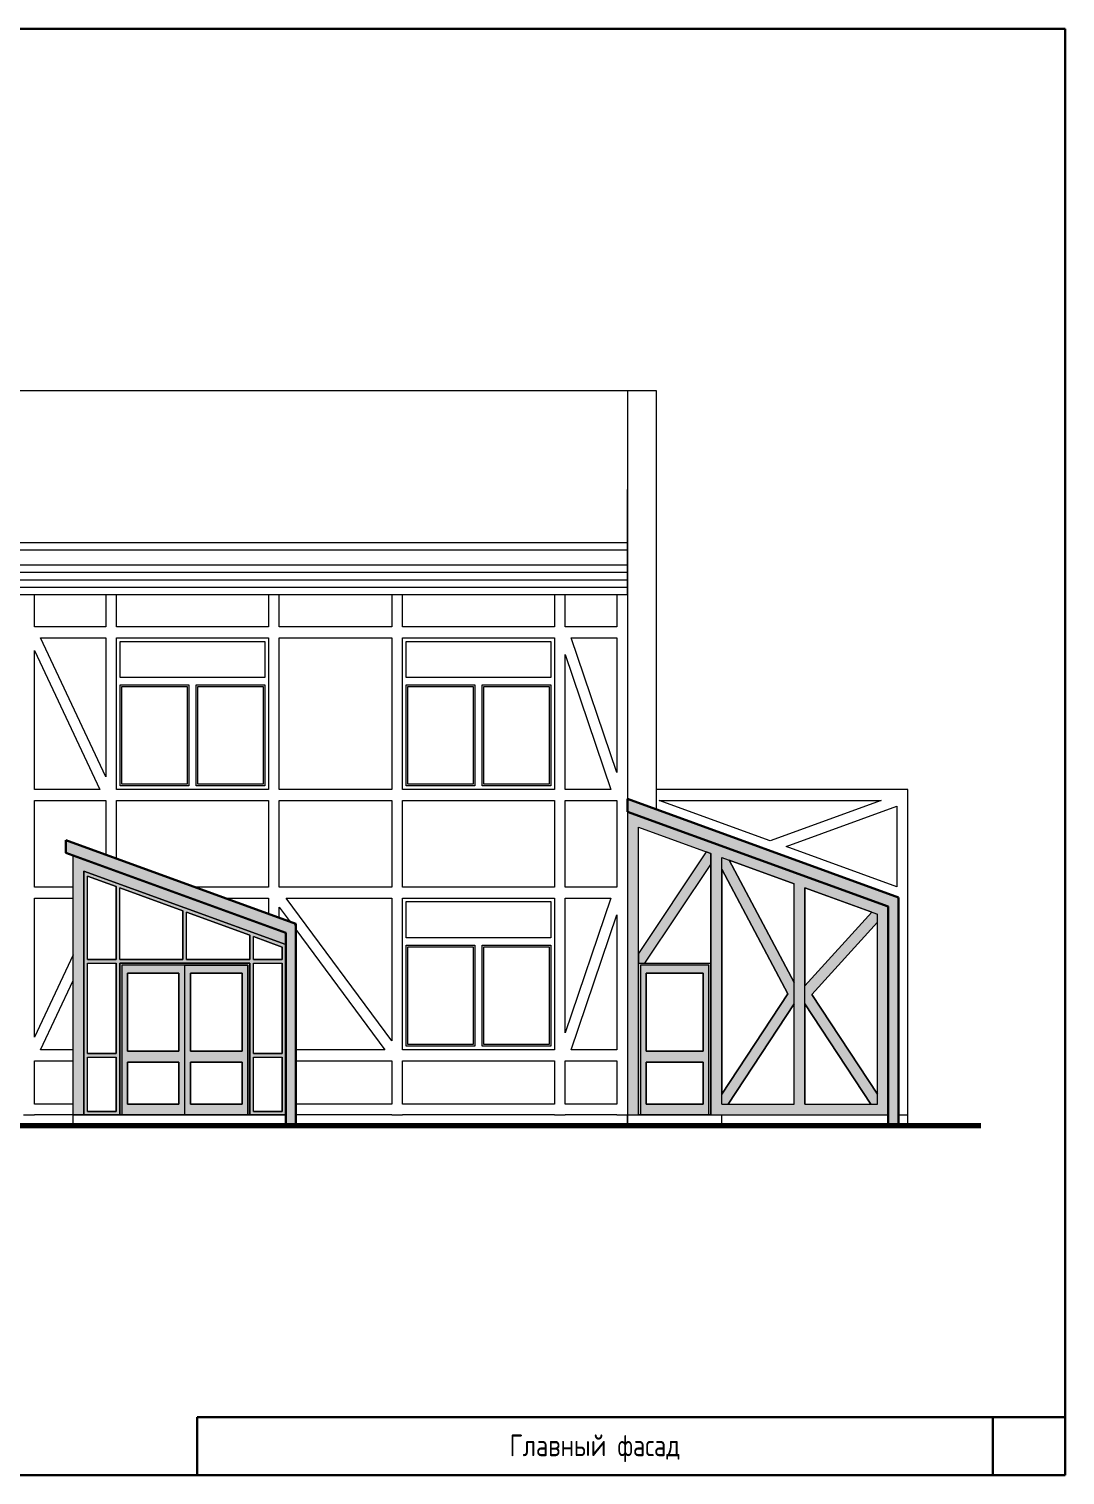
# Model space of a CAD drawing. Header units: millimetres. Extents: x -112594 to 313336, y -1917 to 255843.
# Drawn here: x 213948 to 228271, y 21163 to 41163 of the extents above; entities that cross this region are included whole.
import ezdxf

# ---------------------------------------------------------------- set-up
doc = ezdxf.new("R2010")
doc.units = ezdxf.units.MM
doc.header["$MEASUREMENT"] = 0
doc.styles.add('СГЕНЕРИР_СТИЛЬ_1', font='')
doc.styles.get('СГЕНЕРИР_СТИЛЬ_1').set_extended_font_data('GOST Type AU')

msp = doc.modelspace()

# ---------------------------------------------------------------- hatches: boundary and pattern name
at = {"linetype": 'Continuous', "lineweight": 20, "true_color": 0x6a6a6a}
for points in [[(225967.64478, 29150.25331), (222222.64478, 30513.32184), (222222.64478, 30337.1834), (225827.64478, 29025.07071), (225827.64478, 25993.32184), (225967.64478, 25993.32184)], [(217497.30222, 25993.32184), (217497.30217, 28660.40702), (214457.04097, 29766.9716), (214457.04097, 29943.11004), (217637.30216, 28785.58963), (217637.30216, 25993.32184)]]:
    msp.add_hatch(color=251, dxfattribs=at).paths.add_polyline_path(points)
at = {"linetype": 'Continuous', "lineweight": 5, "true_color": 0xaaaaaa}
h = msp.add_hatch(color=253, dxfattribs=at)
h.paths.add_polyline_path([(222222.64483, 26143.32184), (222372.64478, 26143.32184), (222372.64478, 30122.9612), (223374.31145, 29758.38435), (223374.31145, 26143.32184), (225827.64478, 26143.32184), (225827.64478, 29025.07071), (222222.64478, 30337.1834)])
h.paths.add_polyline_path([(223524.31145, 29543.7927), (223524.31145, 26429.80639), (224438.90066, 27820.35792)], flags=0)
h.paths.add_polyline_path([(224525.97812, 29339.21196), (223629.54367, 29665.48742), (224525.97812, 27976.26309)], flags=0)
h.paths.add_polyline_path([(224525.97812, 27679.78235), (223614.07963, 26293.32184), (224525.97812, 26293.32184)], flags=0)
h.paths.add_polyline_path([(225587.87662, 26293.32184), (224675.97812, 27679.78241), (224675.97812, 26293.32184)], flags=0)
h.paths.add_polyline_path([(225677.64478, 28808.43657), (224770.5833, 27808.91273), (225677.64478, 26429.80641)], flags=0)
h.paths.add_polyline_path([(224675.97812, 27927.8699), (225601.51236, 28947.74951), (224675.97812, 29284.61643)], flags=0)
for points in [[(217497.30218, 28500.78035), (214707.04097, 29516.35237), (214707.04097, 26143.32184), (214557.04097, 26143.32184), (214557.04097, 29730.57458), (217497.30217, 28660.40702)], [(222372.64478, 28378.37429), (222372.64478, 28243.32184), (222462.82983, 28243.32184), (223374.31145, 29608.26937), (223374.31145, 29758.38435), (223309.85183, 29781.84573)], [(217002.17159, 28203.32184), (217002.17159, 26143.32184), (216974.17159, 26143.32184), (216974.17159, 26293.32184), (216974.17159, 28105.32184), (216974.17159, 28215.32184), (216102.17159, 28215.32184), (215230.17159, 28215.32184), (215230.17159, 28105.32184), (215230.17159, 26293.32184), (215230.17159, 26143.32184), (215202.17159, 26143.32184), (215202.17159, 28203.32184), (215202.17159, 28243.32184), (217002.17159, 28243.32184)]]:
    msp.add_hatch(color=253, dxfattribs=at).paths.add_polyline_path(points)
h = msp.add_hatch(color=253, dxfattribs=at)
h.paths.add_polyline_path([(214707.04097, 29516.35237), (217497.30218, 28500.78035), (217497.30221, 26143.32184), (217002.17159, 26143.32184), (217002.17159, 28203.32184), (217002.17159, 28243.32184), (215202.17159, 28243.32184), (215202.17159, 28203.32184), (215202.17159, 26143.32184), (214707.04097, 26143.32184)])
h.paths.add_polyline_path([(217447.30216, 28293.32184), (217052.17156, 28293.32184), (217052.17156, 28609.58575), (217447.30216, 28465.76998)], flags=0)
h.paths.add_polyline_path([(217447.30216, 28243.32184), (217447.30216, 26993.32184), (217052.17156, 26993.32184), (217052.17156, 28243.32184)], flags=0)
h.paths.add_polyline_path([(217002.17156, 28293.32184), (216127.17159, 28293.32184), (216127.17159, 28946.25821), (217002.17156, 28627.78427)], flags=0)
h.paths.add_polyline_path([(216077.17159, 28293.32184), (215202.17156, 28293.32184), (215202.17156, 29282.93069), (216077.17159, 28964.45672)], flags=0)
h.paths.add_polyline_path([(215152.17156, 28293.32184), (214757.04097, 28293.32184), (214757.04097, 29444.94497), (215152.17156, 29301.1292)], flags=0)
h.paths.add_polyline_path([(215152.17156, 28243.32184), (215152.17156, 26993.32184), (214757.04097, 26993.32184), (214757.04097, 28243.32184)], flags=0)
h.paths.add_polyline_path([(217052.17156, 26943.32184), (217447.30216, 26943.32184), (217447.30216, 26193.32184), (217052.17156, 26193.32184)], flags=0)
h.paths.add_polyline_path([(214757.04097, 26943.32184), (215152.17156, 26943.32184), (215152.17156, 26193.32184), (214757.04097, 26193.32184)], flags=0)
h = msp.add_hatch(color=253, dxfattribs=at)
h.paths.add_polyline_path([(215230.17159, 28105.32184), (215230.17159, 26293.32184), (215230.17159, 26143.32184), (216102.17159, 26143.32184), (216102.17159, 28215.32184), (215230.17159, 28215.32184)])
h.paths.add_polyline_path([(215310.17159, 27023.32184), (216022.17159, 27023.32184), (216022.17159, 28105.32184), (215310.17159, 28105.32184)], flags=0)
h.paths.add_polyline_path([(216022.17159, 26873.32184), (215310.17159, 26873.32184), (215310.17159, 26293.32184), (216022.17159, 26293.32184)], flags=0)
h = msp.add_hatch(color=253, dxfattribs=at)
h.paths.add_polyline_path([(216974.17159, 28105.32184), (216974.17159, 26293.32184), (216974.17159, 26143.32184), (216102.17159, 26143.32184), (216102.17159, 28215.32184), (216974.17159, 28215.32184)])
h.paths.add_polyline_path([(216894.17159, 27023.32184), (216182.17159, 27023.32184), (216182.17159, 28105.32184), (216894.17159, 28105.32184)], flags=0)
h.paths.add_polyline_path([(216182.17159, 26873.32184), (216894.17159, 26873.32184), (216894.17159, 26293.32184), (216182.17159, 26293.32184)], flags=0)
h = msp.add_hatch(color=253, dxfattribs=at)
h.paths.add_polyline_path([(222372.64478, 28243.32184), (223374.31145, 28243.32184), (223374.31145, 26143.32184), (222372.64478, 26143.32184)])
h.paths.add_polyline_path([(222480.64478, 27023.32184), (223266.31145, 27023.32184), (223266.31145, 28105.32184), (222480.64478, 28105.32184)], flags=0)
h.paths.add_polyline_path([(223266.31145, 26873.32184), (222480.64478, 26873.32184), (222480.64478, 26293.32184), (223266.31145, 26293.32184)], flags=0)

# ---------------------------------------------------------------- linework, layer by layer
at = {"color": 7, "linetype": 'Continuous', "lineweight": 30}
for p, q in [((201071.32681, 41162.99205), (228271.32681, 41162.99205)), ((201071.32681, 41162.99205), (228271.32681, 41162.99205)), ((228271.32681, 41162.99205), (228271.32681, 21162.99205)), ((228271.32681, 41162.99205), (228271.32681, 21162.99205)), ((222222.64478, 30513.32184), (225967.64478, 29150.25331)), ((222222.64478, 30337.1834), (222222.64478, 30513.32184)), ((225827.64478, 29025.07071), (222222.64478, 30337.1834)), ((214457.04097, 29766.9716), (214457.04097, 29943.11004)), ((217637.30216, 28785.58963), (214457.04097, 29943.11004)), ((214457.04097, 29766.9716), (217497.30217, 28660.40702)), ((225827.64478, 25993.32184), (225827.64478, 29025.0707)), ((225967.64478, 25993.32184), (225967.64478, 29150.25331)), ((217497.30222, 25993.32184), (217497.30217, 28660.40701)), ((217637.30216, 25993.32184), (217637.30216, 28785.58963)), ((228271.32681, 21962.99205), (216271.32681, 21962.99205)), ((216271.32681, 21962.99205), (216271.32681, 21162.99205)), ((228271.32681, 21962.99205), (216271.32681, 21962.99205)), ((216271.32681, 21962.99205), (216271.32681, 21162.99205)), ((227271.32681, 21962.99205), (227271.32681, 21162.99205)), ((227271.32681, 21962.99205), (227271.32681, 21162.99205)), ((228271.32681, 21162.99205), (201071.32681, 21162.99205)), ((228271.32681, 21162.99205), (201071.32681, 21162.99205))]:
    msp.add_line(p, q, dxfattribs=at)
at = {"color": 8, "linetype": 'Continuous', "lineweight": 13}
for p, q in [((222222.64478, 36159.00994), (204162.64478, 36159.00994)), ((222222.64478, 34060.72984), (222222.64478, 34791.5402)), ((204162.64478, 34060.72984), (222222.64478, 34060.72984)), ((222222.64478, 33955.50048), (222222.64478, 34060.72984)), ((222222.64478, 33955.50048), (204162.64478, 33955.50048)), ((222222.64478, 33745.04174), (222222.64478, 33955.50048)), ((222222.64478, 33745.04174), (204162.64478, 33745.04174)), ((222222.64478, 33643.32184), (204162.64478, 33643.32184)), ((222222.64478, 33643.32184), (222222.64478, 33745.04174)), ((222222.64478, 33543.32184), (222222.64478, 33643.32184)), ((204162.64478, 33543.32184), (222222.64478, 33543.32184)), ((204162.64478, 33443.32184), (222222.64478, 33443.32184)), ((222222.64478, 33443.32184), (222222.64478, 33543.32184)), ((222222.64478, 33343.32184), (222222.64478, 33443.32184)), ((204162.64478, 33343.32184), (222222.64478, 33343.32184)), ((214022.64478, 32893.32184), (214022.64478, 33343.32184)), ((215009.17449, 33343.32184), (215009.17449, 32893.32184)), ((215159.17451, 32893.32185), (215159.17451, 33343.32184)), ((217259.17449, 33343.32184), (217259.17449, 32893.32185)), ((217409.17446, 32893.32184), (217409.17446, 33343.32184)), ((218962.69252, 33343.32184), (218962.69252, 32893.32184)), ((219112.69252, 32893.32185), (219112.69252, 33343.32184)), ((221212.69252, 33343.32184), (221212.69252, 32893.32185)), ((221362.69252, 32893.32184), (221362.69252, 33343.32184)), ((222072.64478, 33343.32184), (222072.64478, 32893.32184)), ((222222.64478, 33343.32184), (222222.64478, 26143.32184)), ((215009.17449, 32893.32184), (214022.64478, 32893.32184)), ((217259.17449, 32893.32185), (215159.17449, 32893.32185)), ((218962.69252, 32893.32184), (217409.17449, 32893.32184)), ((221212.69252, 32893.32185), (219112.69252, 32893.32185)), ((222072.64478, 32893.32184), (221362.69252, 32893.32184)), ((215009.17449, 30819.71144), (214105.5084, 32743.32184)), ((214105.5084, 32743.32184), (215009.17449, 32743.32184)), ((215009.17449, 32743.32184), (215009.17449, 30819.71144)), ((215159.17449, 32743.32184), (217259.17449, 32743.32184)), ((215159.17451, 30643.32185), (215159.17451, 32743.32184)), ((215209.17449, 32193.32184), (215209.17449, 32693.32184)), ((215209.17449, 32693.32184), (217209.17449, 32693.32184)), ((217209.17449, 32693.32184), (217209.17449, 32193.32184)), ((217259.17449, 32743.32184), (217259.17449, 30643.32185)), ((217409.17446, 30643.32184), (217409.17446, 32743.32184)), ((217409.17449, 32743.32184), (218962.69252, 32743.32184)), ((218962.69252, 32743.32184), (218962.69252, 30643.32184)), ((219112.69252, 30643.32185), (219112.69252, 32743.32184)), ((219112.69252, 32743.32184), (221212.69252, 32743.32184)), ((219162.69252, 32193.32184), (219162.69252, 32693.32184)), ((219162.69252, 32693.32184), (221162.69252, 32693.32184)), ((221162.69252, 32693.32184), (221162.69252, 32193.32184)), ((221212.69252, 32743.32184), (221212.69252, 30643.32185)), ((222072.64477, 30877.50253), (221441.86259, 32743.32184)), ((221441.86259, 32743.32184), (222072.64478, 32743.32184)), ((222072.64478, 32743.32184), (222072.64478, 30877.50253)), ((214022.64478, 30643.32184), (214022.64478, 32566.93224)), ((214022.64478, 32566.93224), (214926.31087, 30643.32184)), ((221362.69252, 30643.32184), (221362.69252, 32509.14115)), ((221362.69252, 32509.14115), (221993.47473, 30643.32184)), ((217209.17449, 32193.32184), (215209.17449, 32193.32184)), ((215209.17449, 30693.32184), (215209.17449, 32093.32184)), ((215209.17449, 32093.32184), (216159.17449, 32093.32184)), ((215234.17449, 30718.32184), (215234.17449, 32068.32184)), ((215234.17449, 32068.32184), (216134.17449, 32068.32184)), ((216134.17449, 32068.32184), (216134.17449, 30718.32184)), ((216159.17449, 32093.32184), (216159.17449, 30693.32184)), ((216259.17449, 30693.32184), (216259.17449, 32093.32184)), ((216259.17449, 32093.32184), (217209.17449, 32093.32184)), ((216284.17449, 30718.32184), (216284.17449, 32068.32184)), ((216284.17449, 32068.32184), (217184.17449, 32068.32184)), ((217184.17449, 32068.32184), (217184.17449, 30718.32184)), ((217209.17449, 32093.32184), (217209.17449, 30693.32184)), ((221162.69252, 32193.32184), (219162.69252, 32193.32184)), ((219162.69252, 30693.32184), (219162.69252, 32093.32184)), ((219162.69252, 32093.32184), (220112.69252, 32093.32184)), ((219187.69252, 30718.32184), (219187.69252, 32068.32184)), ((219187.69252, 32068.32184), (220087.69252, 32068.32184)), ((220087.69252, 32068.32184), (220087.69252, 30718.32184)), ((220112.69252, 32093.32184), (220112.69252, 30693.32184)), ((220212.69252, 30693.32184), (220212.69252, 32093.32184)), ((220212.69252, 32093.32184), (221162.69252, 32093.32184)), ((220237.69252, 30718.32184), (220237.69252, 32068.32184)), ((220237.69252, 32068.32184), (221137.69252, 32068.32184)), ((221137.69252, 32068.32184), (221137.69252, 30718.32184)), ((221162.69252, 32093.32184), (221162.69252, 30693.32184)), ((214926.31087, 30643.32184), (214022.64478, 30643.32184)), ((217259.17449, 30643.32185), (215159.17449, 30643.32185)), ((216159.17449, 30693.32184), (215209.17449, 30693.32184)), ((216134.17449, 30718.32184), (215234.17449, 30718.32184)), ((217209.17449, 30693.32184), (216259.17449, 30693.32184)), ((217184.17449, 30718.32184), (216284.17449, 30718.32184)), ((218962.69252, 30643.32184), (217409.17449, 30643.32184)), ((221212.69252, 30643.32185), (219112.69252, 30643.32185)), ((220112.69252, 30693.32184), (219162.69252, 30693.32184)), ((220087.69252, 30718.32184), (219187.69252, 30718.32184)), ((221162.69252, 30693.32184), (220212.69252, 30693.32184)), ((221137.69252, 30718.32184), (220237.69252, 30718.32184)), ((221993.47473, 30643.32184), (221362.69252, 30643.32184)), ((214022.64478, 29293.32184), (214022.64478, 30493.32184)), ((214022.64478, 30493.32184), (215009.17449, 30493.32184)), ((215009.17449, 30493.32184), (215009.17449, 29742.14982)), ((215159.17449, 30493.32184), (217259.17449, 30493.32184)), ((215159.17451, 29687.55428), (215159.17451, 30493.32184)), ((217259.17449, 30493.32184), (217259.17449, 29293.32184)), ((217409.17446, 29293.32184), (217409.17446, 30493.32184)), ((217409.17449, 30493.32184), (218962.69252, 30493.32184)), ((218962.69252, 30493.32184), (218962.69252, 29293.32184)), ((219112.69252, 29293.32185), (219112.69252, 30493.32184)), ((219112.69252, 30493.32184), (221212.69252, 30493.32184)), ((221212.69252, 30493.32184), (221212.69252, 29293.32185)), ((221362.69252, 29293.32184), (221362.69252, 30493.32184)), ((221362.69252, 30493.32184), (222072.64478, 30493.32184)), ((222072.64478, 30493.32184), (222072.64478, 29293.32184)), ((214457.04082, 29943.11004), (217637.30201, 28785.58963)), ((214457.04082, 29943.11004), (214457.04082, 29923.11004)), ((214457.04082, 29923.11004), (214457.04082, 29766.9716)), ((217497.30203, 28660.40702), (214457.04082, 29766.9716)), ((214557.04082, 26143.32184), (214557.04082, 29730.57457)), ((214707.04082, 29516.35237), (217497.30201, 28500.78036)), ((214707.04082, 26143.32184), (214707.04082, 29516.35237)), ((214557.04085, 29293.32184), (214022.64478, 29293.32184)), ((217259.17449, 29293.32184), (216242.31923, 29293.32184)), ((218962.69252, 29293.32184), (217409.17449, 29293.32184)), ((221212.69252, 29293.32185), (219112.69252, 29293.32185)), ((222072.64478, 29293.32184), (221362.69252, 29293.32184)), ((214022.64478, 27219.71145), (214022.64478, 29143.32184)), ((214022.64478, 29143.32184), (214557.04085, 29143.32184)), ((216654.44084, 29143.32184), (217259.17449, 29143.32184)), ((217259.17449, 29143.32184), (217259.17449, 28923.21679)), ((217409.17446, 28868.62127), (217409.17446, 29017.21288)), ((217409.17449, 29017.21288), (217559.60124, 28813.8704)), ((217502.4662, 29143.32184), (218962.69252, 29143.32184)), ((218962.69252, 27169.43081), (217502.4662, 29143.32184)), ((218962.69252, 29143.32184), (218962.69252, 27169.4308)), ((219112.64477, 27043.32184), (219112.64477, 29143.32184)), ((219112.64477, 29143.32184), (219112.69252, 29143.32184)), ((219112.69252, 29143.32184), (221212.69252, 29143.32184)), ((219162.64478, 28593.32184), (219162.64478, 29093.32184)), ((219162.64478, 29093.32184), (221162.64478, 29093.32184)), ((221162.64478, 29093.32184), (221162.64478, 28593.32184)), ((221212.64478, 29143.32184), (221212.64478, 27043.32184)), ((221212.69252, 29143.32184), (221212.69252, 27043.32185)), ((221362.69252, 27277.50253), (221362.69252, 29143.32184)), ((221993.47473, 29143.32184), (221362.69252, 27277.50253)), ((221362.69252, 29143.32184), (221993.47473, 29143.32184)), ((221441.86259, 27043.32184), (222072.64477, 28909.14115)), ((222072.64478, 28909.14115), (222072.64478, 27043.32184)), ((217497.30203, 28660.40702), (217497.30206, 26143.32184)), ((217637.30201, 28765.58963), (217617.30201, 28772.86903)), ((217637.30201, 28765.58963), (217637.30201, 28785.58963)), ((217637.30201, 25993.32184), (217637.30201, 28765.58963)), ((217637.30201, 28708.83682), (218869.40082, 27043.32185)), ((221162.64478, 28593.32184), (219162.64478, 28593.32184)), ((219162.64478, 27093.32184), (219162.64478, 28493.32184)), ((219162.64478, 28493.32184), (220112.64478, 28493.32184)), ((219187.64478, 27118.32184), (219187.64478, 28468.32184)), ((219187.64478, 28468.32184), (220087.64478, 28468.32184)), ((220087.64478, 28468.32184), (220087.64478, 27118.32184)), ((220112.64478, 28493.32184), (220112.64478, 27093.32184)), ((220212.64478, 27093.32184), (220212.64478, 28493.32184)), ((220212.64478, 28493.32184), (221162.64478, 28493.32184)), ((220237.64478, 27118.32184), (220237.64478, 28468.32184)), ((220237.64478, 28468.32184), (221137.64478, 28468.32184)), ((221137.64478, 28468.32184), (221137.64478, 27118.32184)), ((221162.64478, 28493.32184), (221162.64478, 27093.32184)), ((214557.04085, 28357.26639), (214022.64478, 27219.71145)), ((214757.04082, 28293.32184), (215152.17142, 28293.32184)), ((214757.04082, 28243.32184), (215152.17142, 28243.32184)), ((214757.04082, 26993.32184), (214757.04082, 28243.32184)), ((215152.17142, 26993.32184), (215152.17142, 28243.32184)), ((215202.17142, 28293.32184), (216077.17144, 28293.32184)), ((215202.17144, 28243.32184), (215202.17144, 28203.32184)), ((217002.17144, 28243.32184), (215202.17144, 28243.32184)), ((215202.17144, 28203.32184), (215202.17144, 26143.32184)), ((215230.17144, 28215.32184), (215230.17144, 28105.32184)), ((216102.17144, 28215.32184), (215230.17144, 28215.32184)), ((216102.17144, 26143.32184), (216102.17144, 28215.32184)), ((216102.17144, 28215.32184), (216974.17144, 28215.32184)), ((216127.17144, 28293.32184), (217002.17142, 28293.32184)), ((216974.17144, 28215.32184), (216974.17144, 28105.32184)), ((217002.17144, 28203.32184), (217002.17144, 28243.32184)), ((217002.17144, 26143.32184), (217002.17144, 28203.32184)), ((217052.17142, 28293.32184), (217447.30201, 28293.32184)), ((217052.17142, 28243.32184), (217447.30201, 28243.32184)), ((217052.17142, 26993.32184), (217052.17142, 28243.32184)), ((217447.30201, 26993.32184), (217447.30201, 28243.32184)), ((214105.50839, 27043.32184), (214557.04085, 28004.48717)), ((215230.17144, 28105.32184), (215230.17144, 26293.32184)), ((215310.17144, 27023.32184), (215310.17144, 28105.32184)), ((215310.17144, 28105.32184), (216022.17144, 28105.32184)), ((216022.17144, 28105.32184), (216022.17144, 27023.32184)), ((216182.17144, 28105.32184), (216182.17144, 27023.32184)), ((216894.17144, 28105.32184), (216182.17144, 28105.32184)), ((216894.17144, 27023.32184), (216894.17144, 28105.32184)), ((216974.17144, 28105.32184), (216974.17144, 26293.32184)), ((214557.04085, 27043.32184), (214105.50839, 27043.32184)), ((216022.17144, 27023.32184), (215310.17144, 27023.32184)), ((216182.17144, 27023.32184), (216894.17144, 27023.32184)), ((218869.40082, 27043.32185), (217637.30201, 27043.32185)), ((219112.69252, 27043.32184), (219112.64477, 27043.32184)), ((221212.64479, 27043.32185), (219112.69252, 27043.32185)), ((220112.64478, 27093.32184), (219162.64478, 27093.32184)), ((220087.64478, 27118.32184), (219187.64478, 27118.32184)), ((221162.64478, 27093.32184), (220212.64478, 27093.32184)), ((221137.64478, 27118.32184), (220237.64478, 27118.32184)), ((221212.69252, 27043.32185), (221212.64479, 27043.32185)), ((222072.64478, 27043.32184), (221441.86259, 27043.32184)), ((214022.64478, 26293.32184), (214022.64478, 26893.32184)), ((214022.64478, 26893.32184), (214557.04085, 26893.32184)), ((214757.04082, 26993.32184), (215152.17142, 26993.32184)), ((214757.04082, 26943.32184), (215152.17142, 26943.32184)), ((214757.04082, 26193.32184), (214757.04082, 26943.32184)), ((215152.17142, 26193.32184), (215152.17142, 26943.32184)), ((215310.17144, 26293.32184), (215310.17144, 26873.32184)), ((215310.17144, 26873.32184), (216022.17144, 26873.32184)), ((216022.17144, 26873.32184), (216022.17144, 26293.32184)), ((216182.17144, 26873.32184), (216182.17144, 26293.32184)), ((216894.17144, 26873.32184), (216182.17144, 26873.32184)), ((216894.17144, 26293.32184), (216894.17144, 26873.32184)), ((217052.17142, 26993.32184), (217447.30201, 26993.32184)), ((217052.17142, 26943.32184), (217447.30201, 26943.32184)), ((217052.17142, 26193.32184), (217052.17142, 26943.32184)), ((217447.30201, 26193.32184), (217447.30201, 26943.32184)), ((217637.30201, 26893.32184), (218962.69252, 26893.32184)), ((218962.69252, 26893.32184), (218962.69252, 26293.32184)), ((219112.69252, 26293.32184), (219112.69252, 26893.32184)), ((219112.69252, 26893.32184), (221212.69252, 26893.32184)), ((221212.69252, 26893.32184), (221212.69252, 26293.32184)), ((221362.69252, 26293.32184), (221362.69252, 26893.32184)), ((221362.69252, 26893.32184), (222072.64478, 26893.32184)), ((222072.64478, 26893.32184), (222072.64478, 26293.32184)), ((214557.04085, 26293.32184), (214022.64478, 26293.32184)), ((215230.17144, 26293.32184), (215230.17144, 26143.32184)), ((216022.17144, 26293.32184), (215310.17144, 26293.32184)), ((216182.17144, 26293.32184), (216894.17144, 26293.32184)), ((216974.17144, 26293.32184), (216974.17144, 26143.32184)), ((218962.69252, 26293.32184), (217637.30201, 26293.32184)), ((221212.69252, 26293.32184), (219112.69252, 26293.32184)), ((222072.64478, 26293.32184), (221362.69252, 26293.32184)), ((213872.64478, 26143.32184), (214022.64478, 26143.32184)), ((214557.04085, 26143.32184), (214022.64478, 26143.32184)), ((214557.041, 26143.32184), (217497.30206, 26143.32184)), ((214557.041, 25993.32184), (214557.041, 26143.32184)), ((214757.04082, 26193.32184), (215152.17142, 26193.32184)), ((217052.17142, 26193.32184), (217447.30201, 26193.32184)), ((217497.30206, 25993.32184), (217497.30206, 26143.32184)), ((217497.30206, 25993.32184), (217497.30206, 26143.32184)), ((218962.69252, 26143.32184), (217637.30201, 26143.32184)), ((218962.69252, 26143.32184), (219112.69252, 26143.32184)), ((221212.69252, 26143.32184), (219112.69252, 26143.32184)), ((221212.69252, 26143.32184), (221362.69252, 26143.32184)), ((222072.64478, 26143.32184), (221362.69252, 26143.32184)), ((222072.64478, 26143.32184), (222222.64478, 26143.32184)), ((222222.64483, 26143.32184), (223524.31133, 26143.32184)), ((222222.64483, 25993.32184), (222222.64483, 26143.32184)), ((223524.31133, 26143.32184), (225827.64493, 26143.32184)), ((205187.36071, 25993.32184), (226367.62545, 25993.32184))]:
    msp.add_line(p, q, dxfattribs=at)
at = {"color": 7, "linetype": 'Continuous', "lineweight": 20}
for p, q in [((222622.64478, 36159.00994), (222222.64478, 36159.00994)), ((222222.64478, 36159.00994), (222222.64478, 30513.32184)), ((222622.64478, 30367.73375), (222622.64478, 36159.00994)), ((226097.64478, 30643.32184), (222622.64478, 30643.32184)), ((226097.64478, 26143.32184), (226097.64478, 30643.32184)), ((222222.64478, 30337.1834), (222222.64483, 25993.32184)), ((222372.64478, 30122.9612), (223374.31145, 29758.38435)), ((222372.64478, 26143.32184), (222372.64478, 30122.9612)), ((214557.04097, 26143.32184), (214557.04097, 29730.57457)), ((223374.31145, 26143.32184), (223374.31145, 29758.38435)), ((223524.31145, 29703.78881), (224525.97812, 29339.21196)), ((223524.31145, 26293.32184), (223524.31145, 29703.78881)), ((214707.04097, 29516.35237), (217497.30216, 28500.78036)), ((214707.04097, 26143.32184), (214707.04097, 29516.35237)), ((224525.97812, 26293.32184), (224525.97812, 29339.21196)), ((224675.97812, 29284.61643), (225677.64478, 28920.03957)), ((224675.97812, 26293.32184), (224675.97812, 29284.61643)), ((225677.64478, 26293.32184), (225677.64478, 28920.03957)), ((223524.31145, 26293.32184), (224525.97812, 26293.32184)), ((224675.97812, 26293.32184), (225677.64478, 26293.32184)), ((217497.30206, 26143.32184), (214557.041, 26143.32184)), ((214557.041, 25993.32184), (214557.041, 26143.32184)), ((222222.64483, 26143.32184), (225827.64493, 26143.32184)), ((223524.31133, 25993.32184), (223524.31133, 26143.32184)), ((225967.64478, 26143.32184), (226097.64478, 26143.32184)), ((226097.64478, 25993.32184), (226097.64478, 26143.32184))]:
    msp.add_line(p, q, dxfattribs=at)
at = {"color": 7, "linetype": 'Continuous', "lineweight": 13}
for p, q in [((224194.78747, 29935.14728), (222661.21546, 30493.32184)), ((222661.21546, 30493.32184), (225728.35947, 30493.32184)), ((225728.35947, 30493.32184), (224194.78747, 29935.14728)), ((224414.0728, 29855.33394), (225947.6448, 30413.50851)), ((225947.6448, 30413.50851), (225947.6448, 29297.15938)), ((225947.6448, 29297.15938), (224414.0728, 29855.33394)), ((223309.85185, 29781.84577), (222372.6448, 28378.37432)), ((222462.82984, 28243.32185), (223374.31147, 29608.2694)), ((224525.97813, 27976.26306), (223629.54365, 29665.48745)), ((214757.04097, 28293.32184), (214757.04097, 29444.94497)), ((215152.17156, 29301.1292), (214757.04097, 29444.94497)), ((223524.31146, 29543.79269), (224438.90066, 27820.35792)), ((215152.17156, 28293.32184), (215152.17156, 29301.1292)), ((215202.17156, 28293.32184), (215202.17156, 29282.93069)), ((216077.17159, 28964.45672), (215202.17156, 29282.93069)), ((216077.17159, 28293.32184), (216077.17159, 28964.45672)), ((216127.17159, 28293.32184), (216127.17159, 28946.25821)), ((217002.17156, 28627.78427), (216127.17159, 28946.25821)), ((225601.51237, 28947.74952), (224675.97814, 27927.86992)), ((224770.5833, 27808.91273), (225677.64478, 28808.43657)), ((217002.17156, 28293.32184), (217002.17156, 28627.78427)), ((217052.17156, 28293.32184), (217052.17156, 28609.58575)), ((217447.30216, 28465.76998), (217052.17156, 28609.58575)), ((217447.30216, 28293.32184), (217447.30216, 28465.76998)), ((214757.04097, 28293.32184), (215152.17156, 28293.32184)), ((214757.04097, 28243.32184), (215152.17156, 28243.32184)), ((214757.04097, 26993.32184), (214757.04097, 28243.32184)), ((215152.17156, 26993.32184), (215152.17156, 28243.32184)), ((215202.17156, 28293.32184), (216077.17159, 28293.32184)), ((215202.17159, 28243.32184), (215202.17159, 28203.32184)), ((217002.17159, 28243.32184), (215202.17159, 28243.32184)), ((215202.17159, 28203.32184), (215202.17159, 26143.32184)), ((215230.17159, 28215.32184), (215230.17159, 28105.32184)), ((216102.17159, 28215.32184), (215230.17159, 28215.32184)), ((216102.17159, 28215.32184), (216974.17159, 28215.32184)), ((216102.17159, 26143.32184), (216102.17159, 28215.32184)), ((216127.17159, 28293.32184), (217002.17156, 28293.32184)), ((216974.17159, 28215.32184), (216974.17159, 28105.32184)), ((217002.17159, 28203.32184), (217002.17159, 28243.32184)), ((217002.17159, 26143.32184), (217002.17159, 28203.32184)), ((217052.17156, 28293.32184), (217447.30216, 28293.32184)), ((217052.17156, 28243.32184), (217447.30216, 28243.32184)), ((217052.17156, 26993.32184), (217052.17156, 28243.32184)), ((217447.30216, 26993.32184), (217447.30216, 28243.32184)), ((222372.64478, 28243.32184), (223374.31145, 28243.32184)), ((222400.64478, 28215.32184), (222400.64478, 28105.32184)), ((223346.31145, 28215.32184), (222400.64478, 28215.32184)), ((223346.31145, 28105.32184), (223346.31145, 28215.32184)), ((215230.17159, 28105.32184), (215230.17159, 26293.32184)), ((215310.17159, 27023.32184), (215310.17159, 28105.32184)), ((215310.17159, 28105.32184), (216022.17159, 28105.32184)), ((216022.17159, 28105.32184), (216022.17159, 27023.32184)), ((216182.17159, 28105.32184), (216182.17159, 27023.32184)), ((216894.17159, 28105.32184), (216182.17159, 28105.32184)), ((216894.17159, 27023.32184), (216894.17159, 28105.32184)), ((216974.17159, 28105.32184), (216974.17159, 26293.32184)), ((222400.64478, 28105.32184), (222400.64478, 26293.32184)), ((222480.64478, 27023.32184), (222480.64478, 28105.32184)), ((222480.64478, 28105.32184), (223266.31145, 28105.32184)), ((223266.31145, 28105.32184), (223266.31145, 27023.32184)), ((223346.31145, 26293.32184), (223346.31145, 28105.32184)), ((224438.90066, 27820.35792), (223524.31146, 26429.8064)), ((225677.64478, 26429.80641), (224770.5833, 27808.91273)), ((223614.07964, 26293.32185), (224525.97813, 27679.78238)), ((224675.97814, 27679.78238), (225587.87661, 26293.32185)), ((216022.17159, 27023.32184), (215310.17159, 27023.32184)), ((216182.17159, 27023.32184), (216894.17159, 27023.32184)), ((223266.31145, 27023.32184), (222480.64478, 27023.32184)), ((214757.04097, 26993.32184), (215152.17156, 26993.32184)), ((214757.04097, 26943.32184), (215152.17156, 26943.32184)), ((214757.04097, 26193.32184), (214757.04097, 26943.32184)), ((215152.17156, 26193.32184), (215152.17156, 26943.32184)), ((215310.17159, 26293.32184), (215310.17159, 26873.32184)), ((215310.17159, 26873.32184), (216022.17159, 26873.32184)), ((216022.17159, 26873.32184), (216022.17159, 26293.32184)), ((216182.17159, 26873.32184), (216182.17159, 26293.32184)), ((216894.17159, 26873.32184), (216182.17159, 26873.32184)), ((216894.17159, 26293.32184), (216894.17159, 26873.32184)), ((217052.17156, 26993.32184), (217447.30216, 26993.32184)), ((217052.17156, 26943.32184), (217447.30216, 26943.32184)), ((217052.17156, 26193.32184), (217052.17156, 26943.32184)), ((217447.30216, 26193.32184), (217447.30216, 26943.32184)), ((222480.64478, 26293.32184), (222480.64478, 26873.32184)), ((222480.64478, 26873.32184), (223266.31145, 26873.32184)), ((223266.31145, 26873.32184), (223266.31145, 26293.32184)), ((215230.17159, 26293.32184), (215230.17159, 26143.32184)), ((216022.17159, 26293.32184), (215310.17159, 26293.32184)), ((216182.17159, 26293.32184), (216894.17159, 26293.32184)), ((216974.17159, 26293.32184), (216974.17159, 26143.32184)), ((222400.64478, 26293.32184), (222400.64478, 26143.32184)), ((223266.31145, 26293.32184), (222480.64478, 26293.32184)), ((223346.31145, 26143.32184), (223346.31145, 26293.32184)), ((214757.04097, 26193.32184), (215152.17156, 26193.32184)), ((217052.17156, 26193.32184), (217447.30216, 26193.32184))]:
    msp.add_line(p, q, dxfattribs=at)
at = {"color": 7, "linetype": 'Continuous', "lineweight": 70}
msp.add_line((227107.27863, 25993.32184), (203248.77307, 25993.32184), dxfattribs=at)
at = {"color": 7, "linetype": 'Continuous', "lineweight": 13, "flags": 128}
for points in [[(225967.64478, 29150.25331), (222222.64478, 30513.32184), (222222.64478, 30337.1834), (225827.64478, 29025.07071), (225827.64478, 25993.32184), (225967.64478, 25993.32184)], [(222222.64483, 26143.32184), (222372.64478, 26143.32184), (222372.64478, 30122.9612), (223374.31145, 29758.38435), (223374.31145, 26143.32184), (225827.64478, 26143.32184), (225827.64478, 29025.07071), (222222.64478, 30337.1834)], [(217497.30222, 25993.32184), (217497.30217, 28660.40702), (214457.04097, 29766.9716), (214457.04097, 29943.11004), (217637.30216, 28785.58963), (217637.30216, 25993.32184)], [(217497.30218, 28500.78035), (214707.04097, 29516.35237), (214707.04097, 26143.32184), (214557.04097, 26143.32184), (214557.04097, 29730.57458), (217497.30217, 28660.40702)], [(222372.64478, 28378.37429), (222372.64478, 28243.32184), (222462.82983, 28243.32184), (223374.31145, 29608.26937), (223374.31145, 29758.38435), (223309.85183, 29781.84573)], [(224525.97812, 29339.21196), (223629.54367, 29665.48742), (224525.97812, 27976.26309)], [(214707.04097, 29516.35237), (217497.30218, 28500.78035), (217497.30221, 26143.32184), (217002.17159, 26143.32184), (217002.17159, 28203.32184), (217002.17159, 28243.32184), (215202.17159, 28243.32184), (215202.17159, 28203.32184), (215202.17159, 26143.32184), (214707.04097, 26143.32184)], [(215152.17156, 28293.32184), (214757.04097, 28293.32184), (214757.04097, 29444.94497), (215152.17156, 29301.1292)], [(223524.31145, 29543.7927), (223524.31145, 26429.80639), (224438.90066, 27820.35792)], [(216077.17159, 28293.32184), (215202.17156, 28293.32184), (215202.17156, 29282.93069), (216077.17159, 28964.45672)], [(224675.97812, 27927.8699), (225601.51236, 28947.74951), (224675.97812, 29284.61643)], [(217002.17156, 28293.32184), (216127.17159, 28293.32184), (216127.17159, 28946.25821), (217002.17156, 28627.78427)], [(225677.64478, 28808.43657), (224770.5833, 27808.91273), (225677.64478, 26429.80641)], [(217447.30216, 28293.32184), (217052.17156, 28293.32184), (217052.17156, 28609.58575), (217447.30216, 28465.76998)], [(215152.17156, 28243.32184), (215152.17156, 26993.32184), (214757.04097, 26993.32184), (214757.04097, 28243.32184)], [(217002.17159, 28203.32184), (217002.17159, 26143.32184), (216974.17159, 26143.32184), (216974.17159, 26293.32184), (216974.17159, 28105.32184), (216974.17159, 28215.32184), (216102.17159, 28215.32184), (215230.17159, 28215.32184), (215230.17159, 28105.32184), (215230.17159, 26293.32184), (215230.17159, 26143.32184), (215202.17159, 26143.32184), (215202.17159, 28203.32184), (215202.17159, 28243.32184), (217002.17159, 28243.32184)], [(215230.17159, 28105.32184), (215230.17159, 26293.32184), (215230.17159, 26143.32184), (216102.17159, 26143.32184), (216102.17159, 28215.32184), (215230.17159, 28215.32184)], [(216974.17159, 28105.32184), (216974.17159, 26293.32184), (216974.17159, 26143.32184), (216102.17159, 26143.32184), (216102.17159, 28215.32184), (216974.17159, 28215.32184)], [(217447.30216, 28243.32184), (217447.30216, 26993.32184), (217052.17156, 26993.32184), (217052.17156, 28243.32184)], [(222372.64478, 28243.32184), (223374.31145, 28243.32184), (223374.31145, 26143.32184), (222372.64478, 26143.32184)], [(215310.17159, 27023.32184), (216022.17159, 27023.32184), (216022.17159, 28105.32184), (215310.17159, 28105.32184)], [(216894.17159, 27023.32184), (216182.17159, 27023.32184), (216182.17159, 28105.32184), (216894.17159, 28105.32184)], [(222480.64478, 27023.32184), (223266.31145, 27023.32184), (223266.31145, 28105.32184), (222480.64478, 28105.32184)], [(224525.97812, 27679.78235), (223614.07963, 26293.32184), (224525.97812, 26293.32184)], [(225587.87662, 26293.32184), (224675.97812, 27679.78241), (224675.97812, 26293.32184)], [(214757.04097, 26943.32184), (215152.17156, 26943.32184), (215152.17156, 26193.32184), (214757.04097, 26193.32184)], [(216022.17159, 26873.32184), (215310.17159, 26873.32184), (215310.17159, 26293.32184), (216022.17159, 26293.32184)], [(216182.17159, 26873.32184), (216894.17159, 26873.32184), (216894.17159, 26293.32184), (216182.17159, 26293.32184)], [(217052.17156, 26943.32184), (217447.30216, 26943.32184), (217447.30216, 26193.32184), (217052.17156, 26193.32184)], [(223266.31145, 26873.32184), (222480.64478, 26873.32184), (222480.64478, 26293.32184), (223266.31145, 26293.32184)]]:
    msp.add_lwpolyline(points, close=True, dxfattribs=at)

# ---------------------------------------------------------------- texts
at = {"color": 7, "linetype": 'Continuous', "lineweight": 13, "insert": (221771.32681, 21534.08341), "char_height": 300, "attachment_point": 5, "style": 'СГЕНЕРИР_СТИЛЬ_1'}
msp.add_mtext('\\A1;Главный фасад', dxfattribs=at)
msp.add_mtext('\\A1;Главный фасад', dxfattribs=at)

doc.saveas('drawing.dxf')
